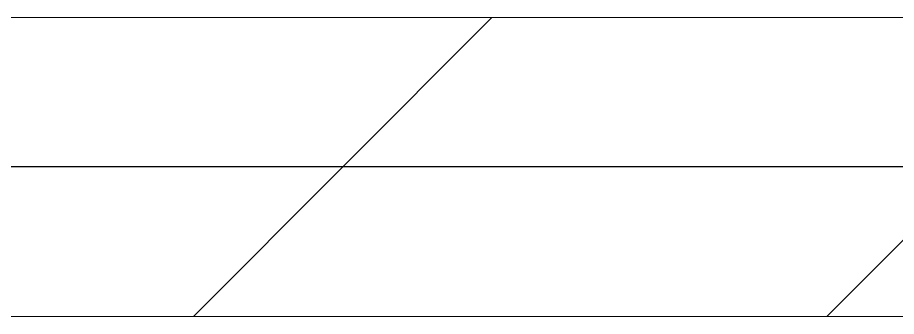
# Model space of a CAD drawing. Header units: millimetres. Extents: x -4000 to 187956, y -58990 to 162485.
# Drawn here: x 13111 to 13699, y 15350 to 15550 of the extents above; entities that cross this region are included whole.
import ezdxf

# ---------------------------------------------------------------- set-up
doc = ezdxf.new("R2010")
doc.units = ezdxf.units.MM
doc.linetypes.add('Grid Line', pattern=[2222.5, 1270, -317.5, 317.5, -317.5])
doc.linetypes.add('Grid Line 12_5mm', pattern=[2150, 1250, -300, 300, -300])
for name, color, linetype, lineweight in [('A-WALL', 113, 'Continuous', 13), ('A-WALL-PATT', 111, 'Continuous', 13), ('S-GRID', 1, 'Continuous', 30)]:
    doc.layers.add(name, color=color, linetype=linetype, lineweight=lineweight)

# ---------------------------------------------------------------- blocks, each defined once
blk = doc.blocks.new('CMF2_NHAXUONG_A_rvt-1-0_000')
at = {"layer": 'A-WALL-PATT', "lineweight": 9}
h = blk.add_hatch(dxfattribs=at)
h.set_pattern_fill('FP_13', color=250, style=0, pattern_type=2)
h.set_pattern_definition([(45, (0, 0), (-212.132, 212.132), [])])
h.paths.add_polyline_path([(32450, 15349.65), (32450, 15549.65), (21249.79, 15549.65), (21249.79, 15349.65), (27549.79, 15349.65)])
h.paths.add_polyline_path([(11893.62, 15349.65), (18249.79, 15349.65), (18249.79, 15549.65), (7950.14, 15549.65), (7950.14, 15349.65)])
at = {"layer": 'A-WALL', "color": 90, "lineweight": 15}
for p, q in [((18249.79, 15549.65), (7950.14, 15549.65)), ((7950.14, 15349.65), (15434.45, 15349.65))]:
    blk.add_line(p, q, dxfattribs=at)
at = {"layer": 'A-WALL', "color": 35, "lineweight": 15}
for p, q in [((18249.79, 15549.65), (7950.14, 15549.65)), ((7950.14, 15349.65), (15434.45, 15349.65))]:
    blk.add_line(p, q, dxfattribs=at)
at = {"layer": 'S-GRID', "linetype": 'Grid Line 12_5mm', "lineweight": 9}
blk.add_line((-824.25, 15450), (183641.09, 15450), dxfattribs=at)

msp = doc.modelspace()

# ---------------------------------------------------------------- block references
at = {"lineweight": 5}
msp.add_blockref('CMF2_NHAXUONG_A_rvt-1-0_000', (0, 0), dxfattribs=at)

# ---------------------------------------------------------------- next in the draw order: linework, layer by layer
at = {"layer": 'S-GRID', "linetype": 'Grid Line'}
msp.add_line((-824.25, 15450), (183641.09, 15450), dxfattribs=at)

doc.saveas('drawing.dxf')
